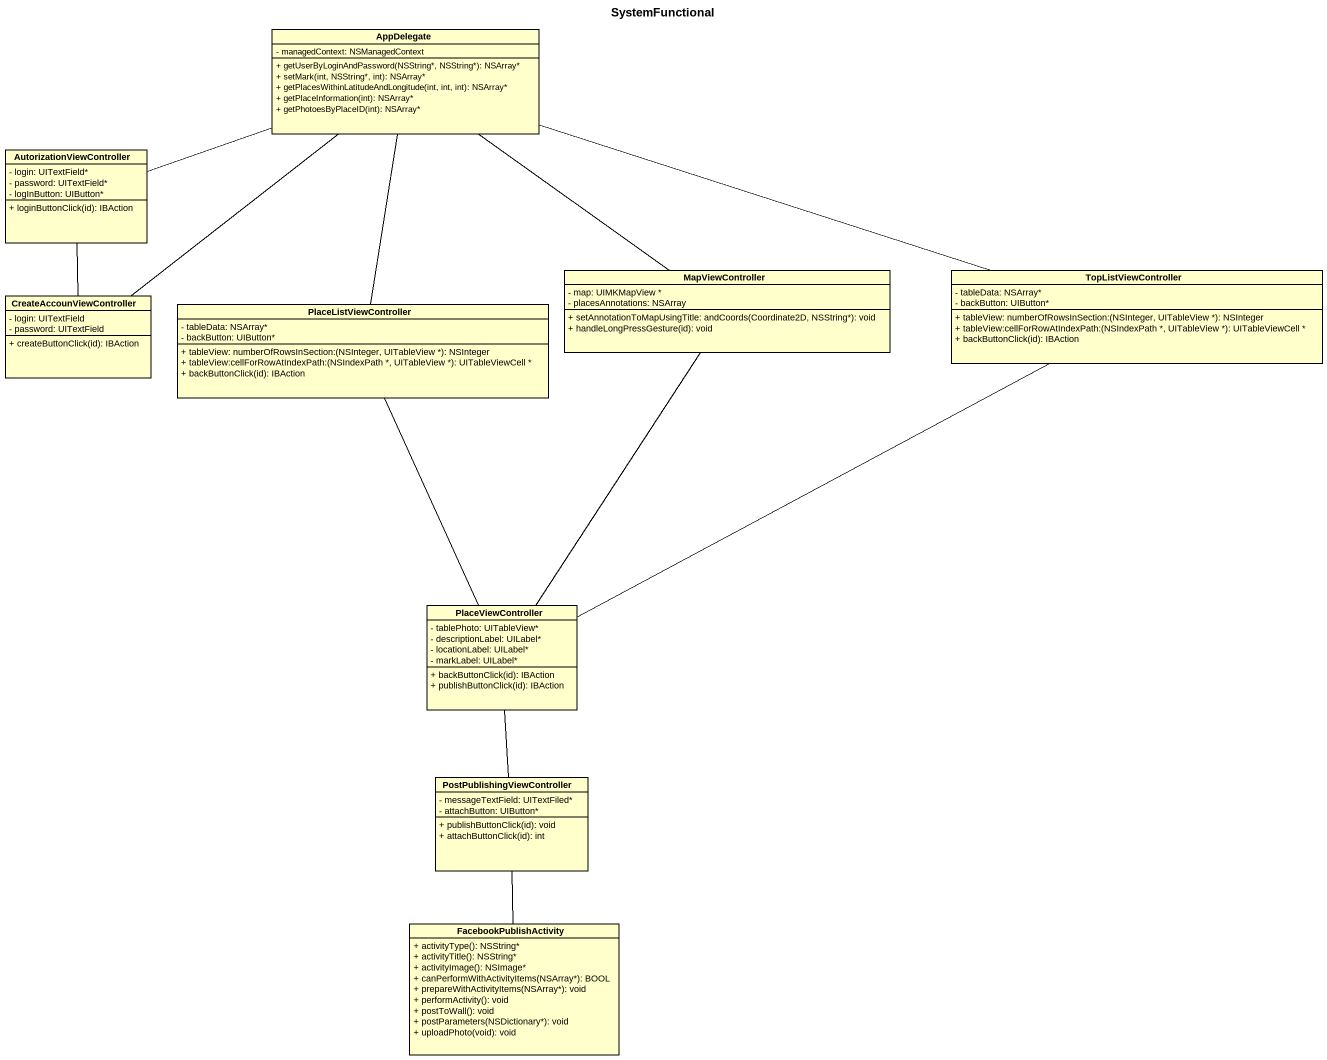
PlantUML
@startuml
title SystemFunctional
hide circle
hide empty members
skinparam classAttributeIconSize 0
class AppDelegate {
  - managedContext: NSManagedContext
  + getUserByLoginAndPassword(NSString*, NSString*): NSArray*
  + setMark(int, NSString*, int): NSArray*
  + getPlacesWithinLatitudeAndLongitude(int, int, int): NSArray*
  + getPlaceInformation(int): NSArray*
  + getPhotoesByPlaceID(int): NSArray*
}
class AutorizationViewController {
  - login: UITextField*
  - password: UITextField*
  - logInButton: UIButton*
  + loginButtonClick(id): IBAction
}
class MapViewController {
  - map: UIMKMapView *
  - placesAnnotations: NSArray
  + setAnnotationToMapUsingTitle: andCoords(Coordinate2D, NSString*): void
  + handleLongPressGesture(id): void
}
class TopListViewController {
  - tableData: NSArray*
  - backButton: UIButton*
  + tableView: numberOfRowsInSection:(NSInteger, UITableView *): NSInteger
  + tableView:cellForRowAtIndexPath:(NSIndexPath *, UITableView *): UITableViewCell *
  + backButtonClick(id): IBAction
}
class CreateAccounViewController {
  - login: UITextField
  - password: UITextField
  + createButtonClick(id): IBAction
}
class PlaceListViewController {
  - tableData: NSArray*
  - backButton: UIButton*
  + tableView: numberOfRowsInSection:(NSInteger, UITableView *): NSInteger
  + tableView:cellForRowAtIndexPath:(NSIndexPath *, UITableView *): UITableViewCell *
  + backButtonClick(id): IBAction
}
class PlaceViewController {
  - tablePhoto: UITableView*
  - descriptionLabel: UILabel*
  - locationLabel: UILabel*
  - markLabel: UILabel*
  + backButtonClick(id): IBAction
  + publishButtonClick(id): IBAction
}
class PostPublishingViewController {
  - messageTextField: UITextFiled*
  - attachButton: UIButton*
  + publishButtonClick(id): void
  + attachButtonClick(id): int
}
class FacebookPublishActivity {
  + activityType(): NSString*
  + activityTitle(): NSString*
  + activityImage(): NSImage*
  + canPerformWithActivityItems(NSArray*): BOOL
  + prepareWithActivityItems(NSArray*): void
  + performActivity(): void
  + postToWall(): void
  + postParameters(NSDictionary*): void
  + uploadPhoto(void): void
}
AppDelegate -left- AutorizationViewController
AppDelegate -- MapViewController
AppDelegate -right- TopListViewController
AppDelegate -- CreateAccounViewController
AppDelegate -- PlaceListViewController
AutorizationViewController -- CreateAccounViewController
MapViewController -- PlaceViewController
TopListViewController -left- PlaceViewController
PlaceListViewController -- PlaceViewController
PostPublishingViewController -up- PlaceViewController
FacebookPublishActivity -up- PostPublishingViewController
@enduml
